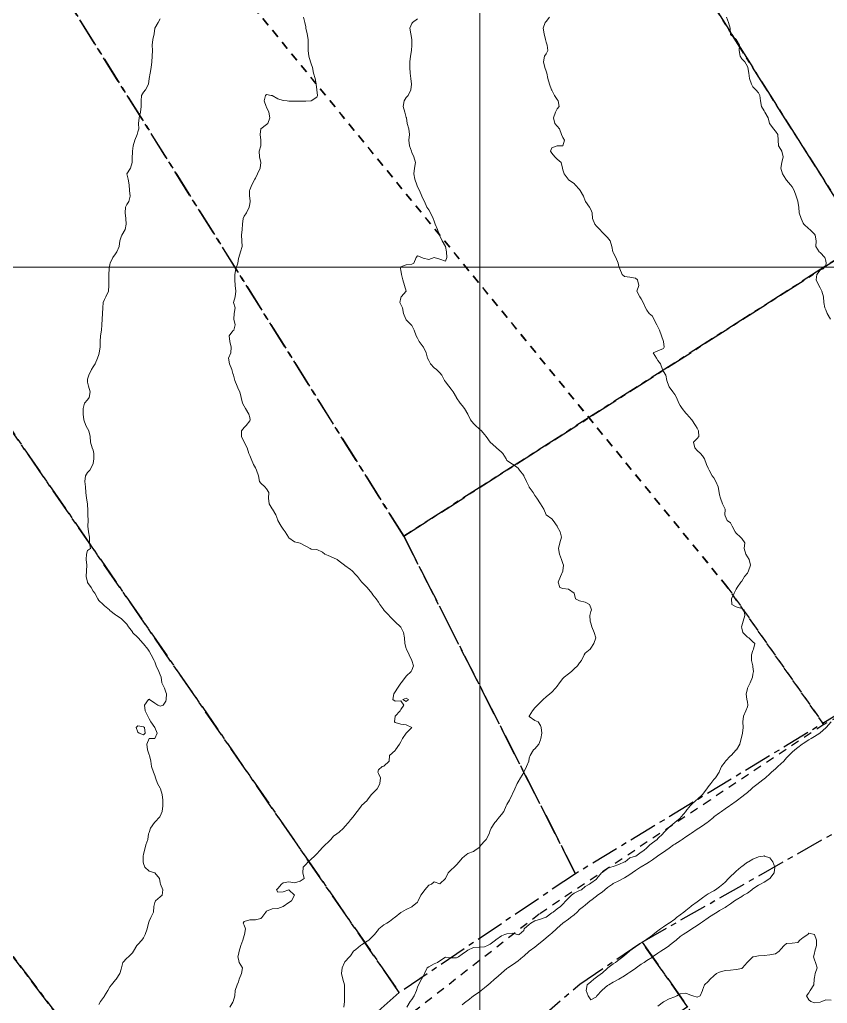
# Model space of a CAD drawing. Header units: centimetres. Extents: x 0 to 642158, y -847 to 649707.
# Drawn here: x 616625.7 to 616697.9, y 620521.6 to 620609.5 of the extents above; entities that cross this region are included whole.
import ezdxf

# ---------------------------------------------------------------- set-up
doc = ezdxf.new("R2010")
doc.units = ezdxf.units.CM
doc.header["$MEASUREMENT"] = 0
doc.linetypes.add('CENTERX2', pattern=[4, 2.5, -0.5, 0.5, -0.5])
doc.linetypes.add('JIS_02_0.7', pattern=[1.35, 0.75, -0.6])
for name, color, linetype, lineweight in [('MEV_grille', 254, 'Continuous', 9), ('WAL_parcellaire agricole', 7, 'JIS_02_0.7', 25), ('WAL_topographie 0.5', 253, 'Continuous', 20)]:
    doc.layers.add(name, color=color, linetype=linetype, lineweight=lineweight)
doc.layers.add('SPW_parcellaire cadastral', color=7, linetype='CENTERX2', lineweight=25, true_color=0xff0542)

# ---------------------------------------------------------------- blocks, each defined once
blk = doc.blocks.new('*U114')
at = {"layer": 'MEV_grille', "transparency": 33554687}
blk.add_lwpolyline([(-1338.461, 0), (1338.461, 0)], dxfattribs=at)
blk = doc.blocks.new('*U115')
at = {"layer": 'MEV_grille', "color": 0, "linetype": 'ByBlock', "lineweight": -2, "transparency": 16777216}
blk.add_blockref('*U114', (0, -1800), dxfattribs=at)
blk = doc.blocks.new('*U112')
at = {"layer": 'MEV_grille', "transparency": 33554687}
blk.add_lwpolyline([(0, 1825.476), (0, -1825.476)], dxfattribs=at)
blk = doc.blocks.new('*U113')
at = {"layer": 'MEV_grille', "color": 0, "linetype": 'ByBlock', "lineweight": -2, "transparency": 16777216}
blk.add_blockref('*U112', (1300, 0), dxfattribs=at)

msp = doc.modelspace()

# ---------------------------------------------------------------- linework, layer by layer
at = {"layer": 'SPW_parcellaire cadastral'}
for points in [[(616673.238, 620735.417), (616745.705, 620618.073), (616701.115, 620589.63), (616625.676, 620708.736), (616673.238, 620735.417)], [(616660.015, 620563.348), (616586.467, 620680.513), (616589.488, 620683.691), (616625.676, 620708.736), (616701.115, 620589.63), (616660.015, 620563.348)], [(616586.467, 620680.513), (616660.015, 620563.348), (616675.379, 620533.18), (616659.621, 620522.549), (616576.104, 620643.589), (616586.467, 620680.513)], [(616576.104, 620643.589), (616659.621, 620522.549), (616640.346, 620505.66), (616601.502, 620556.835), (616563.716, 620606.723), (616576.104, 620643.589)], [(616660.015, 620563.348), (616701.115, 620589.63), (616720.08, 620560.324), (616675.379, 620533.18), (616660.015, 620563.348)], [(616552.457, 620513.727), (616601.502, 620556.835), (616640.346, 620505.66), (616625.107, 620492.31), (616621.716, 620495.845), (616618.025, 620492.45), (616621.268, 620488.95), (616593.857, 620464.968), (616552.457, 620513.727)], [(616764.436, 620409.464), (616718.631, 620473.946), (616738.958, 620488.505), (616727.015, 620505.508), (616706.721, 620490.909), (616694.46, 620508.382), (616685.388, 620521.293), (616681.328, 620527.07), (616709.995, 620543.342), (616712.415, 620539.929), (616718.6, 620531.181), (616727.26, 620518.928), (616736.384, 620525.566), (616741.161, 620518.765), (616736.728, 620515.693), (616741.854, 620508.295), (616747.786, 620512.551), (616765.021, 620487.87), (616775.953, 620495.388), (616784.98, 620495.889), (616829.378, 620431.374), (616810.738, 620422.244), (616764.436, 620409.464)], [(616764.436, 620409.464), (616683.174, 620386.893), (616664.567, 620423.139), (616658.826, 620434.525), (616640.601, 620470.67), (616632.784, 620486.173), (616675.753, 620523.303), (616681.328, 620527.07), (616685.388, 620521.293), (616679.91, 620517.422), (616688.902, 620504.431), (616694.46, 620508.382), (616706.721, 620490.909), (616696.99, 620483.909), (616708.657, 620467.046), (616718.631, 620473.946), (616764.436, 620409.464)]]:
    msp.add_lwpolyline(points, dxfattribs=at)
at = {"layer": 'WAL_parcellaire agricole'}
for points in [[(616522.872, 620919.836), (616570.045, 620862.342), (616614.184, 620807.747), (616630.186, 620791.249), (616643.887, 620779.851), (616659.086, 620770.25), (616672.756, 620763.502), (616687.347, 620758.574), (616702.897, 620754.946), (616721.847, 620753.578), (616739.047, 620754.39), (616761.889, 620757.698), (616804.495, 620698.671), (616831, 620661.774), (616849.652, 620636.377), (616803.656, 620609.121), (616749.161, 620575.115), (616713.413, 620554.761), (616697.581, 620546.526), (616688.913, 620558.859), (616551.728, 620726.674), (616446.381, 620851.161), (616490.176, 620891.332), (616522.872, 620919.836)], [(616446.381, 620851.161), (616551.728, 620726.674), (616688.913, 620558.859), (616697.581, 620546.526), (616687.415, 620539.759), (616672.117, 620529.557), (616651.319, 620513.355), (616633.754, 620501.019), (616622.022, 620492.451), (616615.089, 620485.184), (616595.925, 620464.349), (616582.327, 620446.647), (616559.264, 620421.678), (616547.932, 620413.844), (616538.307, 620407.843), (616510.434, 620395.673), (616491.435, 620386.837), (616439.801, 620466.581), (616424.174, 620489.578), (616451.671, 620512.331), (616410.666, 620553.326)]]:
    msp.add_lwpolyline(points, dxfattribs=at)
at = {"layer": 'WAL_topographie 0.5'}
for points in [[(616651.044, 620609.75), (616651.16, 620609.25), (616651.25, 620608.875), (616651.274, 620608.75), (616651.391, 620608.25), (616651.483, 620607.75), (616651.486, 620607.25), (616651.466, 620606.75), (616651.531, 620606.25), (616651.693, 620605.75), (616651.75, 620605.57), (616651.854, 620605.25), (616651.953, 620604.75), (616652.086, 620604.25), (616652.179, 620603.75), (616652.25, 620603.25), (616652.25, 620603.25), (616652.294, 620602.75), (616652.25, 620602.583), (616651.75, 620602.25), (616651.75, 620602.25), (616651.25, 620602.236), (616650.75, 620602.237), (616650.25, 620602.221), (616649.75, 620602.218), (616649.583, 620602.25), (616649.25, 620602.293), (616648.75, 620602.448), (616648.25, 620602.737), (616648.179, 620602.75), (616647.75, 620602.818), (616647.65, 620602.75), (616647.537, 620602.25), (616647.724, 620601.75), (616647.75, 620601.694), (616647.961, 620601.25), (616648.044, 620600.75), (616647.861, 620600.25), (616647.75, 620600.145), (616647.25, 620599.77), (616647.24, 620599.75), (616647.171, 620599.25), (616647.231, 620598.75), (616647.228, 620598.25), (616647.102, 620597.75), (616647.122, 620597.25), (616647.25, 620596.75), (616647.25, 620596.75), (616647.25, 620596.75), (616647.185, 620596.25), (616646.954, 620595.75), (616646.75, 620595.357), (616646.703, 620595.25), (616646.422, 620594.75), (616646.25, 620594.292), (616646.236, 620594.25), (616646.239, 620593.75), (616646.25, 620593.583), (616646.273, 620593.25), (616646.25, 620593.05), (616646.194, 620592.75), (616645.945, 620592.25), (616645.75, 620591.958), (616645.646, 620591.75), (616645.588, 620591.25), (616645.561, 620590.75), (616645.523, 620590.25), (616645.536, 620589.75), (616645.583, 620589.25), (616645.427, 620588.75), (616645.264, 620588.25), (616645.25, 620588.179), (616645.177, 620587.75), (616645.006, 620587.25), (616644.907, 620586.75), (616644.921, 620586.25), (616644.955, 620585.75), (616645.007, 620585.25), (616644.94, 620584.75), (616644.809, 620584.25), (616644.932, 620583.75), (616644.868, 620583.25), (616644.839, 620582.75), (616644.931, 620582.25), (616644.817, 620581.75), (616644.75, 620581.704), (616644.405, 620581.25), (616644.459, 620580.75), (616644.599, 620580.25), (616644.568, 620579.75), (616644.347, 620579.25), (616644.425, 620578.75), (616644.646, 620578.25), (616644.75, 620577.883), (616644.781, 620577.75), (616644.91, 620577.25), (616645.113, 620576.75), (616645.25, 620576.447), (616645.357, 620576.25), (616645.474, 620575.75), (616645.596, 620575.25), (616645.75, 620574.977), (616645.882, 620574.75), (616646.171, 620574.25), (616646.25, 620573.95), (616646.3, 620573.75), (616646.25, 620573.667), (616645.917, 620573.25), (616645.75, 620573.071), (616645.525, 620572.75), (616645.508, 620572.25), (616645.75, 620571.75), (616645.75, 620571.75), (616646.006, 620571.25), (616646.158, 620570.75), (616646.25, 620570.566), (616646.38, 620570.25), (616646.58, 620569.75), (616646.75, 620569.45), (616646.861, 620569.25), (616647.034, 620568.75), (616647.135, 620568.25), (616647.25, 620568.092), (616647.592, 620567.75), (616647.75, 620567.583), (616647.957, 620567.25), (616647.912, 620566.75), (616647.972, 620566.25), (616648.25, 620565.796), (616648.28, 620565.75), (616648.579, 620565.25), (616648.75, 620564.783), (616648.766, 620564.75), (616649.06, 620564.25), (616649.25, 620563.961), (616649.424, 620563.75), (616649.71, 620563.25), (616649.75, 620563.197), (616650.25, 620562.844), (616650.625, 620562.75), (616650.75, 620562.724), (616651.25, 620562.469), (616651.639, 620562.25), (616651.75, 620562.187), (616652.25, 620562.156), (616652.75, 620561.927), (616652.964, 620561.75), (616653.25, 620561.621), (616653.75, 620561.412), (616654.055, 620561.25), (616654.25, 620561.12), (616654.726, 620560.75), (616654.75, 620560.733), (616655.25, 620560.378), (616655.399, 620560.25), (616655.75, 620559.889), (616655.872, 620559.75), (616656.25, 620559.266), (616656.266, 620559.25), (616656.75, 620558.75), (616656.75, 620558.75), (616657.164, 620558.25), (616657.25, 620558.114), (616657.558, 620557.75), (616657.75, 620557.456), (616657.875, 620557.25), (616658.233, 620556.75), (616658.25, 620556.731), (616658.713, 620556.25), (616658.75, 620556.206), (616659.206, 620555.75), (616659.25, 620555.691), (616659.719, 620555.25), (616659.75, 620555.204), (616660, 620554.75), (616660.078, 620554.25), (616660.125, 620553.75), (616660.25, 620553.295), (616660.267, 620553.25), (616660.491, 620552.75), (616660.75, 620552.25), (616660.75, 620552.25), (616660.88, 620551.75), (616660.75, 620551.361), (616660.679, 620551.25), (616660.25, 620550.85), (616660.19, 620550.75), (616659.781, 620550.25), (616659.75, 620550.197), (616659.457, 620549.75), (616659.25, 620549.45), (616659.125, 620549.25), (616659.055, 620548.75), (616659.25, 620548.598), (616659.75, 620548.643), (616660.039, 620548.25), (616659.75, 620547.857), (616659.685, 620547.75), (616659.25, 620547.25), (616659.25, 620547.25), (616659.194, 620546.75), (616659.25, 620546.698), (616659.75, 620546.558), (616660.25, 620546.5), (616660.75, 620546.25), (616660.75, 620546.25), (616660.75, 620546.25), (616660.25, 620545.75), (616660.25, 620545.75), (616659.911, 620545.25), (616659.75, 620544.956), (616659.655, 620544.75), (616659.292, 620544.25), (616659.25, 620544.194), (616658.75, 620543.75), (616658.75, 620543.749), (616658.722, 620543.25), (616658.25, 620542.803), (616658.083, 620542.75), (616657.75, 620542.464), (616657.703, 620542.25), (616657.75, 620542.135), (616657.942, 620541.75), (616657.885, 620541.25), (616657.75, 620540.972), (616657.629, 620540.75), (616657.25, 620540.382), (616657.143, 620540.25), (616656.76, 620539.75), (616656.75, 620539.736), (616656.25, 620539.263), (616656.237, 620539.25), (616655.86, 620538.75), (616655.75, 620538.588), (616655.489, 620538.25), (616655.25, 620537.981), (616655.07, 620537.75), (616654.75, 620537.386), (616654.637, 620537.25), (616654.25, 620536.884), (616654.047, 620536.75), (616653.75, 620536.521), (616653.5, 620536.25), (616653.25, 620536.009), (616652.991, 620535.75), (616652.75, 620535.509), (616652.517, 620535.25), (616652.25, 620534.964), (616652.05, 620534.75), (616651.75, 620534.489), (616651.475, 620534.25), (616651.25, 620533.995), (616651.03, 620533.75), (616650.985, 620533.25), (616651.107, 620532.75), (616650.75, 620532.512), (616650.25, 620532.355), (616649.75, 620532.444), (616649.25, 620532.364), (616649.083, 620532.25), (616648.75, 620531.856), (616648.644, 620531.75), (616648.75, 620531.531), (616649.25, 620531.553), (616649.75, 620531.75), (616649.75, 620531.75), (616649.75, 620531.75), (616650.25, 620531.25), (616650.25, 620531.25), (616650.25, 620531.25), (616649.979, 620530.75), (616649.75, 620530.597), (616649.25, 620530.25), (616649.25, 620530.25), (616648.75, 620530.079), (616648.25, 620530.026), (616647.75, 620529.827), (616647.691, 620529.75), (616647.331, 620529.25), (616647.25, 620529.164), (616646.75, 620529.043), (616646.25, 620529.07), (616645.75, 620528.917), (616645.667, 620528.75), (616645.75, 620528.583), (616645.875, 620528.25), (616645.788, 620527.75), (616645.75, 620527.656), (616645.623, 620527.25), (616645.464, 620526.75), (616645.303, 620526.25), (616645.25, 620525.95), (616645.191, 620525.75), (616645.25, 620525.528), (616645.316, 620525.25), (616645.6, 620524.75), (616645.519, 620524.25), (616645.308, 620523.75), (616645.25, 620523.5), (616645.125, 620523.25), (616644.954, 620522.75), (616644.913, 620522.25), (616644.779, 620521.75), (616644.75, 620521.698), (616644.454, 620521.25)], [(616673.05, 620609.75), (616672.75, 620609.35), (616672.667, 620609.25), (616672.475, 620608.75), (616672.57, 620608.25), (616672.693, 620607.75), (616672.75, 620607.517), (616672.848, 620607.25), (616672.911, 620606.75), (616672.75, 620606.469), (616672.598, 620606.25), (616672.518, 620605.75), (616672.648, 620605.25), (616672.75, 620604.927), (616672.802, 620604.75), (616672.909, 620604.25), (616673.044, 620603.75), (616673.233, 620603.25), (616673.25, 620603.217), (616673.491, 620602.75), (616673.75, 620602.393), (616673.82, 620602.25), (616673.909, 620601.75), (616673.75, 620601.556), (616673.583, 620601.25), (616673.425, 620600.75), (616673.528, 620600.25), (616673.75, 620600), (616673.95, 620599.75), (616674.125, 620599.25), (616674.25, 620598.984), (616674.396, 620598.75), (616674.25, 620598.25), (616674.25, 620598.25), (616673.75, 620598.235), (616673.25, 620598.074), (616673.14, 620597.75), (616673.25, 620597.578), (616673.534, 620597.25), (616673.75, 620597.034), (616674.089, 620596.75), (616674.215, 620596.25), (616674.25, 620596.083), (616674.365, 620595.75), (616674.717, 620595.25), (616674.75, 620595.206), (616675.25, 620594.869), (616675.35, 620594.75), (616675.75, 620594.333), (616675.806, 620594.25), (616676.08, 620593.75), (616676.25, 620593.309), (616676.277, 620593.25), (616676.633, 620592.75), (616676.75, 620592.544), (616676.869, 620592.25), (616676.904, 620591.75), (616677.107, 620591.25), (616677.25, 620591.06), (616677.559, 620590.75), (616677.75, 620590.528), (616678.044, 620590.25), (616678.25, 620590.056), (616678.479, 620589.75), (616678.617, 620589.25), (616678.717, 620588.75), (616678.75, 620588.708), (616678.979, 620588.25), (616679.192, 620587.75), (616679.25, 620587.45), (616679.333, 620587.25), (616679.544, 620586.75), (616679.75, 620586.556), (616680.25, 620586.5), (616680.75, 620586.424), (616680.91, 620586.25), (616681.04, 620585.75), (616680.857, 620585.25), (616681.145, 620584.75), (616681.25, 620584.55), (616681.417, 620584.25), (616681.65, 620583.75), (616681.75, 620583.562), (616681.977, 620583.25), (616682.25, 620583), (616682.375, 620582.75), (616682.654, 620582.25), (616682.75, 620582.058), (616682.883, 620581.75), (616683.074, 620581.25), (616683.25, 620580.75), (616683.25, 620580.75), (616683.3, 620580.25), (616683.25, 620580.125), (616682.75, 620579.917), (616682.313, 620579.75), (616682.633, 620579.25), (616682.75, 620579.044), (616682.977, 620578.75), (616683.164, 620578.25), (616683.25, 620578.083), (616683.458, 620577.75), (616683.561, 620577.25), (616683.719, 620576.75), (616683.75, 620576.703), (616684.087, 620576.25), (616684.25, 620576.009), (616684.41, 620575.75), (616684.622, 620575.25), (616684.75, 620575.03), (616684.925, 620574.75), (616685.25, 620574.356), (616685.33, 620574.25), (616685.75, 620573.788), (616685.781, 620573.75), (616686.109, 620573.25), (616686.25, 620573.013), (616686.369, 620572.75), (616686.417, 620572.25), (616686.25, 620572.083), (616685.917, 620571.75), (616686.063, 620571.25), (616686.25, 620571), (616686.571, 620570.75), (616686.75, 620570.542), (616686.902, 620570.25), (616687.088, 620569.75), (616687.25, 620569.427), (616687.317, 620569.25), (616687.588, 620568.75), (616687.75, 620568.556), (616687.94, 620568.25), (616688.127, 620567.75), (616688.22, 620567.25), (616688.25, 620567.05), (616688.333, 620566.75), (616688.525, 620566.25), (616688.75, 620565.75), (616688.75, 620565.75), (616688.75, 620565.749), (616688.721, 620565.25), (616688.75, 620565.179), (616688.95, 620564.75), (616689.25, 620564.536), (616689.38, 620564.25), (616689.668, 620563.75), (616689.75, 620563.629), (616690.141, 620563.25), (616690.25, 620563.129), (616690.525, 620562.75), (616690.476, 620562.25), (616690.599, 620561.75), (616690.75, 620561.494), (616690.907, 620561.25), (616691.016, 620560.75), (616690.862, 620560.25), (616690.75, 620560.028), (616690.495, 620559.75), (616690.25, 620559.321), (616690.167, 620559.25), (616689.821, 620558.75), (616689.75, 620558.615), (616689.556, 620558.25), (616689.318, 620557.75), (616689.346, 620557.25), (616689.75, 620557.044), (616690.25, 620556.871), (616690.45, 620556.75), (616690.528, 620556.25), (616690.362, 620555.75), (616690.25, 620555.341), (616690.23, 620555.25), (616690.25, 620555.139), (616690.347, 620554.75), (616690.75, 620554.336), (616690.893, 620554.25), (616691.25, 620553.893), (616691.408, 620553.75), (616691.302, 620553.25), (616691.25, 620553.135), (616691.131, 620552.75), (616691.114, 620552.25), (616691.238, 620551.75), (616691.25, 620551.667), (616691.295, 620551.25), (616691.25, 620551.023), (616691.193, 620550.75), (616690.991, 620550.25), (616690.758, 620549.75), (616690.75, 620549.712), (616690.628, 620549.25), (616690.708, 620548.75), (616690.75, 620548.536), (616690.791, 620548.25), (616690.75, 620548.107), (616690.615, 620547.75), (616690.412, 620547.25), (616690.355, 620546.75), (616690.358, 620546.25), (616690.301, 620545.75), (616690.25, 620545.464), (616690.2, 620545.25), (616690.061, 620544.75), (616689.764, 620544.25), (616689.75, 620544.236), (616689.288, 620543.75), (616689.25, 620543.709), (616688.803, 620543.25), (616688.75, 620543.176), (616688.421, 620542.75), (616688.25, 620542.35), (616688.212, 620542.25), (616687.913, 620541.75), (616687.75, 620541.59), (616687.483, 620541.25), (616687.25, 620540.946), (616687.132, 620540.75), (616686.75, 620540.25), (616686.75, 620540.25), (616686.25, 620539.809), (616686.179, 620539.75), (616685.75, 620539.364), (616685.643, 620539.25), (616685.25, 620538.774), (616685.231, 620538.75), (616684.84, 620538.25), (616684.75, 620538.155), (616684.26, 620537.75), (616684.25, 620537.743), (616683.75, 620537.341), (616683.655, 620537.25), (616683.25, 620536.818), (616683.183, 620536.75), (616682.75, 620536.317), (616682.672, 620536.25), (616682.25, 620535.947), (616682.038, 620535.75), (616681.75, 620535.49), (616681.496, 620535.25), (616681.25, 620535.112), (616680.766, 620534.75), (616680.75, 620534.742), (616680.25, 620534.604), (616679.806, 620534.25), (616679.75, 620534.225), (616679.25, 620534), (616678.75, 620533.836), (616678.548, 620533.75), (616678.25, 620533.658), (616677.75, 620533.294), (616677.707, 620533.25), (616677.3, 620532.75), (616677.25, 620532.696), (616676.75, 620532.328), (616676.625, 620532.25), (616676.25, 620532.03), (616675.907, 620531.75), (616675.75, 620531.666), (616675.25, 620531.437), (616675.013, 620531.25), (616674.75, 620530.998), (616674.51, 620530.75), (616674.25, 620530.45), (616674.033, 620530.25), (616673.75, 620530.024), (616673.38, 620529.75), (616673.25, 620529.672), (616672.75, 620529.285), (616672.676, 620529.25), (616672.25, 620529.119), (616671.75, 620528.961), (616671.385, 620528.75), (616671.25, 620528.646), (616670.798, 620528.25), (616670.75, 620528.107), (616670.333, 620527.75), (616670.25, 620527.727), (616670.183, 620527.75), (616669.75, 620527.858), (616669.25, 620527.818), (616669.05, 620527.75), (616668.75, 620527.618), (616668.25, 620527.269), (616668.226, 620527.25), (616667.75, 620526.893), (616667.521, 620526.75), (616667.25, 620526.637), (616666.75, 620526.623), (616666.25, 620526.579), (616665.75, 620526.33), (616665.628, 620526.25), (616665.25, 620525.98), (616664.905, 620525.75), (616664.75, 620525.656), (616664.25, 620525.655), (616663.75, 620525.704), (616663.25, 620525.382), (616663.044, 620525.25), (616662.75, 620525.115), (616662.25, 620524.865), (616662.11, 620524.75), (616661.879, 620524.25), (616661.75, 620524.008), (616661.593, 620523.75), (616661.327, 620523.25), (616661.25, 620523.026), (616661.164, 620522.75), (616660.958, 620522.25), (616660.75, 620521.943), (616660.607, 620521.75), (616660.295, 620521.25)], [(616688.881, 620609.75), (616689.062, 620609.25), (616689.219, 620608.75), (616689.236, 620608.25), (616689.25, 620608.187), (616689.75, 620607.75), (616689.75, 620607.75), (616690.042, 620607.25), (616690, 620606.75), (616690.118, 620606.25), (616690.25, 620606.023), (616690.536, 620605.75), (616690.75, 620605.341), (616690.785, 620605.25), (616690.871, 620604.75), (616690.936, 620604.25), (616691.118, 620603.75), (616691.25, 620603.5), (616691.515, 620603.25), (616691.75, 620602.984), (616691.871, 620602.75), (616691.917, 620602.25), (616692, 620601.75), (616692.25, 620601.375), (616692.322, 620601.25), (616692.602, 620600.75), (616692.733, 620600.25), (616692.75, 620600.208), (616693.073, 620599.75), (616693.25, 620599.55), (616693.487, 620599.25), (616693.512, 620598.75), (616693.528, 620598.25), (616693.75, 620597.917), (616693.83, 620597.75), (616693.937, 620597.25), (616693.844, 620596.75), (616693.75, 620596.25), (616693.886, 620595.75), (616694.175, 620595.25), (616694.25, 620595.162), (616694.6, 620594.75), (616694.75, 620594.583), (616694.938, 620594.25), (616695.117, 620593.75), (616695.25, 620593.306), (616695.275, 620593.25), (616695.35, 620592.75), (616695.381, 620592.25), (616695.558, 620591.75), (616695.75, 620591.333), (616695.809, 620591.25), (616696.25, 620590.833), (616696.333, 620590.75), (616696.75, 620590.355), (616696.807, 620590.25), (616696.912, 620589.75), (616696.87, 620589.25), (616697.167, 620588.75), (616697.25, 620588.694), (616697.671, 620588.25), (616697.75, 620587.95), (616697.783, 620587.75), (616697.75, 620587.55), (616697.536, 620587.25), (616697.25, 620587.117), (616696.945, 620586.75), (616696.902, 620586.25), (616697.141, 620585.75), (616697.25, 620585.555), (616697.407, 620585.25), (616697.55, 620584.75), (616697.588, 620584.25), (616697.685, 620583.75), (616697.75, 620583.583), (616697.883, 620583.25), (616698.172, 620582.75)], [(616638.25, 620609.6), (616638.066, 620609.25), (616637.75, 620608.75), (616637.75, 620608.75), (616637.697, 620608.25), (616637.583, 620607.75), (616637.518, 620607.25), (616637.542, 620606.75), (616637.532, 620606.25), (616637.482, 620605.75), (616637.429, 620605.25), (616637.338, 620604.75), (616637.25, 620604.25), (616637.25, 620604.25), (616637.2, 620603.75), (616636.938, 620603.25), (616636.75, 620603.036), (616636.562, 620602.75), (616636.538, 620602.25), (616636.534, 620601.75), (616636.489, 620601.25), (616636.358, 620600.75), (616636.294, 620600.25), (616636.321, 620599.75), (616636.25, 620599.5), (616636.182, 620599.25), (616635.968, 620598.75), (616635.831, 620598.25), (616635.765, 620597.75), (616635.75, 620597.583), (616635.728, 620597.25), (616635.724, 620596.75), (616635.583, 620596.25), (616635.269, 620595.75), (616635.383, 620595.25), (616635.477, 620594.75), (616635.504, 620594.25), (616635.56, 620593.75), (616635.45, 620593.25), (616635.25, 620593), (616635.125, 620592.75), (616635.107, 620592.25), (616635.153, 620591.75), (616635.187, 620591.25), (616635.115, 620590.75), (616634.815, 620590.25), (616634.75, 620590.096), (616634.637, 620589.75), (616634.558, 620589.25), (616634.35, 620588.75), (616634.25, 620588.575), (616634.009, 620588.25), (616633.779, 620587.75), (616633.75, 620587.625), (616633.691, 620587.25), (616633.644, 620586.75), (616633.643, 620586.25), (616633.659, 620585.75), (616633.607, 620585.25), (616633.375, 620584.75), (616633.25, 620584.5), (616633.148, 620584.25), (616633.107, 620583.75), (616633.077, 620583.25), (616633.041, 620582.75), (616633.019, 620582.25), (616632.985, 620581.75), (616632.913, 620581.25), (616632.873, 620580.75), (616632.865, 620580.25), (616632.792, 620579.75), (616632.75, 620579.583), (616632.642, 620579.25), (616632.421, 620578.75), (616632.25, 620578.479), (616632.097, 620578.25), (616631.861, 620577.75), (616631.75, 620577.375), (616631.734, 620577.25), (616631.75, 620577.125), (616631.823, 620576.75), (616631.969, 620576.25), (616631.887, 620575.75), (616631.75, 620575.538), (616631.462, 620575.25), (616631.344, 620574.75), (616631.36, 620574.25), (616631.403, 620573.75), (616631.59, 620573.25), (616631.75, 620572.972), (616631.847, 620572.75), (616631.969, 620572.25), (616632.015, 620571.75), (616632.167, 620571.25), (616632.25, 620571.05), (616632.32, 620570.75), (616632.319, 620570.25), (616632.25, 620569.834), (616632.226, 620569.75), (616631.942, 620569.25), (616631.75, 620569.041), (616631.575, 620568.75), (616631.488, 620568.25), (616631.556, 620567.75), (616631.605, 620567.25), (616631.65, 620566.75), (616631.733, 620566.25), (616631.75, 620566.083), (616631.775, 620565.75), (616631.782, 620565.25), (616631.79, 620564.75), (616631.773, 620564.25), (616631.841, 620563.75), (616631.91, 620563.25), (616631.908, 620562.75), (616632, 620562.25), (616631.75, 620562.062), (616631.654, 620561.75), (616631.612, 620561.25), (616631.695, 620560.75), (616631.636, 620560.25), (616631.625, 620559.75), (616631.733, 620559.25), (616631.75, 620559.215), (616632.057, 620558.75), (616632.25, 620558.446), (616632.384, 620558.25), (616632.65, 620557.75), (616632.75, 620557.595), (616633.135, 620557.25), (616633.25, 620557.135), (616633.704, 620556.75), (616633.75, 620556.714), (616634.25, 620556.313), (616634.325, 620556.25), (616634.75, 620555.976), (616635, 620555.75), (616635.25, 620555.481), (616635.404, 620555.25), (616635.75, 620554.785), (616635.774, 620554.75), (616636.25, 620554.286), (616636.279, 620554.25), (616636.718, 620553.75), (616636.75, 620553.714), (616637.125, 620553.25), (616637.25, 620553.064), (616637.446, 620552.75), (616637.703, 620552.25), (616637.75, 620552.111), (616637.877, 620551.75), (616638.107, 620551.25), (616638.25, 620550.95), (616638.329, 620550.75), (616638.398, 620550.25), (616638.621, 620549.75), (616638.75, 620549.417), (616638.796, 620549.25), (616638.779, 620548.75), (616638.75, 620548.607), (616638.5, 620548.25), (616638.25, 620548.164), (616638.041, 620548.25), (616637.75, 620548.425), (616637.286, 620548.75), (616637.25, 620548.781), (616637.187, 620548.75), (616636.83, 620548.25), (616636.903, 620547.75), (616637.125, 620547.25), (616637.25, 620547.017), (616637.417, 620546.75), (616637.75, 620546.25), (616637.75, 620546.25), (616637.972, 620545.75), (616637.75, 620545.25), (616637.75, 620545.25), (616637.25, 620545.25), (616637.042, 620544.75), (616637.105, 620544.25), (616637.25, 620543.8), (616637.278, 620543.75), (616637.395, 620543.25), (616637.472, 620542.75), (616637.635, 620542.25), (616637.75, 620541.95), (616637.817, 620541.75), (616638.009, 620541.25), (616638.25, 620540.813), (616638.281, 620540.75), (616638.422, 620540.25), (616638.462, 620539.75), (616638.472, 620539.25), (616638.417, 620538.75), (616638.25, 620538.333), (616638.212, 620538.25), (616637.75, 620537.788), (616637.731, 620537.75), (616637.385, 620537.25), (616637.25, 620536.861), (616637.206, 620536.75), (616637.125, 620536.25), (616636.964, 620535.75), (616636.831, 620535.25), (616636.75, 620534.917), (616636.719, 620534.75), (616636.707, 620534.25), (616636.75, 620534.083), (616636.875, 620533.75), (616637.25, 620533.417), (616637.75, 620533.25), (616637.75, 620533.25), (616638.189, 620532.75), (616638.25, 620532.35), (616638.267, 620532.25), (616638.484, 620531.75), (616638.417, 620531.25), (616638.25, 620531.118), (616637.813, 620530.75), (616637.75, 620530.607), (616637.667, 620530.25), (616637.639, 620529.75), (616637.399, 620529.25), (616637.25, 620528.945), (616637.187, 620528.75), (616637.086, 620528.25), (616636.906, 620527.75), (616636.75, 620527.45), (616636.603, 620527.25), (616636.25, 620526.85), (616636.146, 620526.75), (616635.85, 620526.25), (616635.75, 620526.12), (616635.393, 620525.75), (616635.25, 620525.629), (616634.912, 620525.25), (616634.781, 620524.75), (616634.75, 620524.656), (616634.623, 620524.25), (616634.298, 620523.75), (616634.25, 620523.684), (616633.875, 620523.25), (616633.75, 620523.06), (616633.566, 620522.75), (616633.259, 620522.25), (616633.25, 620522.239), (616632.912, 620521.75), (616632.75, 620521.487)], [(616661.25, 620609.596), (616660.8, 620609.25), (616660.75, 620609.179), (616660.568, 620608.75), (616660.643, 620608.25), (616660.729, 620607.75), (616660.738, 620607.25), (616660.706, 620606.75), (616660.625, 620606.25), (616660.554, 620605.75), (616660.563, 620605.25), (616660.603, 620604.75), (616660.659, 620604.25), (616660.712, 620603.75), (616660.662, 620603.25), (616660.411, 620602.75), (616660.25, 620602.55), (616660.058, 620602.25), (616659.973, 620601.75), (616660.115, 620601.25), (616660.25, 620600.783), (616660.259, 620600.75), (616660.332, 620600.25), (616660.46, 620599.75), (616660.528, 620599.25), (616660.484, 620598.75), (616660.537, 620598.25), (616660.706, 620597.75), (616660.75, 620597.655), (616660.931, 620597.25), (616661.06, 620596.75), (616660.972, 620596.25), (616660.912, 620595.75), (616661.004, 620595.25), (616661.18, 620594.75), (616661.25, 620594.583), (616661.417, 620594.25), (616661.623, 620593.75), (616661.75, 620593.482), (616661.862, 620593.25), (616662.099, 620592.75), (616662.25, 620592.508), (616662.399, 620592.25), (616662.648, 620591.75), (616662.75, 620591.5), (616662.838, 620591.25), (616663.029, 620590.75), (616663.217, 620590.25), (616663.25, 620590.183), (616663.441, 620589.75), (616663.75, 620589.25), (616663.75, 620589.25), (616663.847, 620588.75), (616663.859, 620588.25), (616663.75, 620587.938), (616663.25, 620588.117), (616662.75, 620588.25), (616662.25, 620588.068), (616661.75, 620588.194), (616661.65, 620588.25), (616661.25, 620588.404), (616661.125, 620588.25), (616660.917, 620587.75), (616660.75, 620587.65), (616660.25, 620587.604), (616659.75, 620587.417), (616659.727, 620587.25), (616659.75, 620587.125), (616659.829, 620586.75), (616659.926, 620586.25), (616660.079, 620585.75), (616660.227, 620585.25), (616659.792, 620584.75), (616659.75, 620584.667), (616659.676, 620584.25), (616659.75, 620584.058), (616659.917, 620583.75), (616660.007, 620583.25), (616660.203, 620582.75), (616660.25, 620582.698), (616660.698, 620582.25), (616660.75, 620582.171), (616660.95, 620581.75), (616661.139, 620581.25), (616661.25, 620581.04), (616661.412, 620580.75), (616661.75, 620580.271), (616661.775, 620580.25), (616662.028, 620579.75), (616662.141, 620579.25), (616662.25, 620579.058), (616662.41, 620578.75), (616662.75, 620578.41), (616662.95, 620578.25), (616663.25, 620577.964), (616663.417, 620577.75), (616663.661, 620577.25), (616663.75, 620577.131), (616664.058, 620576.75), (616664.25, 620576.487), (616664.446, 620576.25), (616664.731, 620575.75), (616664.75, 620575.724), (616665.071, 620575.25), (616665.25, 620575.032), (616665.441, 620574.75), (616665.75, 620574.25), (616665.75, 620574.25), (616666, 620573.75), (616666.25, 620573.433), (616666.422, 620573.25), (616666.75, 620572.95), (616666.962, 620572.75), (616667.25, 620572.433), (616667.403, 620572.25), (616667.75, 620571.75), (616667.75, 620571.75), (616668.25, 620571.298), (616668.308, 620571.25), (616668.75, 620570.867), (616668.89, 620570.75), (616669.179, 620570.25), (616669.25, 620570.125), (616669.75, 620569.779), (616669.795, 620569.75), (616670.25, 620569.438), (616670.357, 620569.25), (616670.75, 620568.772), (616670.763, 620568.75), (616670.994, 620568.25), (616671.235, 620567.75), (616671.25, 620567.728), (616671.583, 620567.25), (616671.75, 620566.975), (616671.911, 620566.75), (616672.25, 620566.25), (616672.25, 620566.25), (616672.536, 620565.75), (616672.75, 620565.25), (616672.75, 620565.25), (616673.25, 620564.9), (616673.393, 620564.75), (616673.728, 620564.25), (616673.75, 620564.214), (616674, 620563.75), (616674.117, 620563.25), (616673.977, 620562.75), (616673.871, 620562.25), (616673.953, 620561.75), (616674.121, 620561.25), (616674.25, 620560.917), (616674.299, 620560.75), (616674.26, 620560.25), (616674.25, 620560.231), (616674.042, 620559.75), (616673.817, 620559.25), (616673.964, 620558.75), (616674.25, 620558.673), (616674.75, 620558.607), (616675.25, 620558.25), (616675.25, 620558.25), (616675.389, 620557.75), (616675.75, 620557.583), (616676.25, 620557.439), (616676.636, 620557.25), (616676.75, 620556.938), (616676.8, 620556.75), (616676.75, 620556.613), (616676.659, 620556.25), (616676.686, 620555.75), (616676.75, 620555.573), (616676.854, 620555.25), (616677.044, 620554.75), (616677.185, 620554.25), (616677.017, 620553.75), (616676.75, 620553.329), (616676.685, 620553.25), (616676.25, 620552.893), (616676.139, 620552.75), (616675.904, 620552.25), (616675.75, 620552.019), (616675.55, 620551.75), (616675.25, 620551.481), (616675.019, 620551.25), (616674.75, 620551.052), (616674.369, 620550.75), (616674.25, 620550.641), (616673.955, 620550.25), (616673.75, 620549.945), (616673.602, 620549.75), (616673.25, 620549.398), (616673.08, 620549.25), (616672.75, 620548.996), (616672.496, 620548.75), (616672.25, 620548.516), (616671.97, 620548.25), (616671.75, 620547.995), (616671.531, 620547.75), (616671.25, 620547.265), (616671.243, 620547.25), (616671.25, 620547.219), (616671.75, 620546.868), (616672.036, 620546.75), (616672.25, 620546.417), (616672.304, 620546.25), (616672.375, 620545.75), (616672.274, 620545.25), (616672.25, 620545.159), (616672.105, 620544.75), (616671.75, 620544.343), (616671.611, 620544.25), (616671.319, 620543.75), (616671.25, 620543.5), (616671.2, 620543.25), (616670.988, 620542.75), (616670.765, 620542.25), (616670.75, 620542.214), (616670.455, 620541.75), (616670.25, 620541.404), (616670.17, 620541.25), (616669.947, 620540.75), (616669.75, 620540.317), (616669.724, 620540.25), (616669.471, 620539.75), (616669.25, 620539.375), (616669.167, 620539.25), (616668.958, 620538.75), (616668.75, 620538.472), (616668.568, 620538.25), (616668.25, 620537.838), (616668.175, 620537.75), (616667.845, 620537.25), (616667.75, 620537.028), (616667.672, 620536.75), (616667.404, 620536.25), (616667.25, 620536.074), (616666.953, 620535.75), (616666.75, 620535.523), (616666.375, 620535.25), (616666.25, 620535.169), (616665.75, 620534.985), (616665.442, 620534.75), (616665.25, 620534.565), (616664.976, 620534.25), (616664.75, 620533.958), (616664.533, 620533.75), (616664.25, 620533.533), (616664, 620533.25), (616663.75, 620532.75), (616663.75, 620532.75), (616663.25, 620532.271), (616662.75, 620532.458), (616662.5, 620532.25), (616662.25, 620532.167), (616661.917, 620531.75), (616661.75, 620531.527), (616661.549, 620531.25), (616661.312, 620530.75), (616661.25, 620530.648), (616660.774, 620530.25), (616660.75, 620530.232), (616660.25, 620529.982), (616659.817, 620529.75), (616659.75, 620529.71), (616659.25, 620529.297), (616659.197, 620529.25), (616658.75, 620528.894), (616658.52, 620528.75), (616658.25, 620528.603), (616657.797, 620528.25), (616657.75, 620528.193), (616657.395, 620527.75), (616657.25, 620527.593), (616656.893, 620527.25), (616656.75, 620527.157), (616656.25, 620526.825), (616656.144, 620526.75), (616655.75, 620526.403), (616655.513, 620526.25), (616655.25, 620525.833), (616655.173, 620525.75), (616654.75, 620525.292), (616654.731, 620525.25), (616654.504, 620524.75), (616654.45, 620524.25), (616654.57, 620523.75), (616654.717, 620523.25), (616654.72, 620522.75), (616654.708, 620522.25), (616654.715, 620521.75), (616654.667, 620521.25)], [(616660.442, 620548.75), (616660.25, 620548.558), (616659.938, 620548.75), (616660.25, 620548.869), (616660.442, 620548.75)], [(616698.25, 620546.742), (616697.801, 620546.25), (616697.75, 620546.205), (616697.25, 620545.758), (616697.24, 620545.75), (616696.75, 620545.452), (616696.443, 620545.25), (616696.25, 620545.145), (616695.75, 620544.83), (616695.661, 620544.75), (616695.25, 620544.464), (616694.993, 620544.25), (616694.75, 620544.047), (616694.452, 620543.75), (616694.25, 620543.522), (616694.003, 620543.25), (616693.75, 620543.001), (616693.472, 620542.75), (616693.25, 620542.555), (616692.919, 620542.25), (616692.75, 620542.097), (616692.37, 620541.75), (616692.25, 620541.651), (616691.75, 620541.281), (616691.708, 620541.25), (616691.25, 620540.885), (616691.112, 620540.75), (616690.75, 620540.445), (616690.521, 620540.25), (616690.25, 620540.055), (616689.863, 620539.75), (616689.75, 620539.665), (616689.25, 620539.318), (616689.146, 620539.25), (616688.75, 620538.976), (616688.431, 620538.75), (616688.25, 620538.622), (616687.763, 620538.25), (616687.75, 620538.239), (616687.25, 620537.817), (616687.163, 620537.75), (616686.75, 620537.457), (616686.41, 620537.25), (616686.25, 620537.147), (616685.75, 620536.813), (616685.658, 620536.75), (616685.25, 620536.47), (616684.92, 620536.25), (616684.75, 620536.126), (616684.25, 620535.814), (616684.155, 620535.75), (616683.75, 620535.464), (616683.454, 620535.25), (616683.25, 620535.093), (616682.75, 620534.78), (616682.707, 620534.75), (616682.25, 620534.426), (616681.983, 620534.25), (616681.75, 620534.085), (616681.25, 620533.794), (616681.18, 620533.75), (616680.75, 620533.458), (616680.444, 620533.25), (616680.25, 620533.094), (616679.75, 620532.796), (616679.641, 620532.75), (616679.25, 620532.536), (616678.75, 620532.292), (616678.684, 620532.25), (616678.25, 620531.936), (616678.016, 620531.75), (616677.75, 620531.531), (616677.337, 620531.25), (616677.25, 620531.178), (616676.75, 620530.796), (616676.691, 620530.75), (616676.25, 620530.368), (616676.082, 620530.25), (616675.75, 620529.966), (616675.513, 620529.75), (616675.25, 620529.507), (616674.923, 620529.25), (616674.75, 620529.109), (616674.25, 620528.757), (616674.241, 620528.75), (616673.75, 620528.309), (616673.681, 620528.25), (616673.25, 620527.863), (616673.105, 620527.75), (616672.75, 620527.448), (616672.507, 620527.25), (616672.25, 620527.023), (616671.918, 620526.75), (616671.75, 620526.6), (616671.25, 620526.254), (616671.245, 620526.25), (616670.75, 620525.807), (616670.678, 620525.75), (616670.25, 620525.394), (616670.034, 620525.25), (616669.75, 620525.03), (616669.317, 620524.75), (616669.25, 620524.699), (616668.75, 620524.275), (616668.722, 620524.25), (616668.25, 620523.835), (616668.142, 620523.75), (616667.75, 620523.381), (616667.559, 620523.25), (616667.25, 620522.966), (616666.932, 620522.75), (616666.75, 620522.604), (616666.25, 620522.25), (616666.25, 620522.25), (616665.75, 620521.838), (616665.611, 620521.75), (616665.25, 620521.458)], [(616636.75, 620545.6), (616636.886, 620545.75), (616636.833, 620546.25), (616636.75, 620546.313), (616636.25, 620546.408), (616636.1, 620546.25), (616636.25, 620545.821), (616636.375, 620545.75), (616636.75, 620545.6)], [(616677.25, 620522.186), (616677.294, 620522.25), (616677.739, 620522.75), (616677.75, 620522.761), (616678.25, 620523.186), (616678.348, 620523.25), (616678.75, 620523.489), (616679.25, 620523.742), (616679.263, 620523.75), (616679.75, 620524.05), (616680.061, 620524.25), (616680.25, 620524.367), (616680.75, 620524.716), (616680.793, 620524.75), (616681.25, 620525.08), (616681.508, 620525.25), (616681.75, 620525.407), (616682.25, 620525.732), (616682.273, 620525.75), (616682.75, 620526.083), (616683.003, 620526.25), (616683.25, 620526.408), (616683.75, 620526.737), (616683.767, 620526.75), (616684.25, 620527.141), (616684.376, 620527.25), (616684.75, 620527.567), (616685.007, 620527.75), (616685.25, 620527.908), (616685.75, 620528.223), (616685.789, 620528.25), (616686.25, 620528.536), (616686.564, 620528.75), (616686.75, 620528.878), (616687.25, 620529.238), (616687.267, 620529.25), (616687.75, 620529.561), (616688.036, 620529.75), (616688.25, 620529.881), (616688.75, 620530.168), (616688.877, 620530.25), (616689.25, 620530.484), (616689.612, 620530.75), (616689.75, 620530.844), (616690.25, 620531.152), (616690.41, 620531.25), (616690.75, 620531.44), (616691.153, 620531.75), (616691.25, 620531.819), (616691.75, 620532.144), (616691.927, 620532.25), (616692.25, 620532.417), (616692.742, 620532.75), (616692.75, 620532.756), (616693.141, 620533.25), (616693.192, 620533.75), (616693.02, 620534.25), (616692.75, 620534.588), (616692.286, 620534.75), (616692.25, 620534.765), (616692.173, 620534.75), (616691.75, 620534.697), (616691.25, 620534.488), (616690.851, 620534.25), (616690.75, 620534.195), (616690.25, 620533.835), (616690.171, 620533.75), (616689.75, 620533.406), (616689.59, 620533.25), (616689.25, 620532.941), (616689.074, 620532.75), (616688.75, 620532.434), (616688.549, 620532.25), (616688.25, 620532.001), (616687.895, 620531.75), (616687.75, 620531.652), (616687.25, 620531.387), (616687.075, 620531.25), (616686.75, 620531.019), (616686.381, 620530.75), (616686.25, 620530.65), (616685.75, 620530.293), (616685.694, 620530.25), (616685.25, 620529.894), (616685.074, 620529.75), (616684.75, 620529.504), (616684.409, 620529.25), (616684.25, 620529.124), (616683.75, 620528.77), (616683.721, 620528.75), (616683.25, 620528.427), (616682.994, 620528.25), (616682.75, 620528.066), (616682.329, 620527.75), (616682.25, 620527.683), (616681.75, 620527.337), (616681.624, 620527.25), (616681.25, 620527.007), (616680.883, 620526.75), (616680.75, 620526.654), (616680.25, 620526.28), (616680.212, 620526.25), (616679.75, 620525.87), (616679.607, 620525.75), (616679.25, 620525.47), (616678.942, 620525.25), (616678.75, 620525.109), (616678.273, 620524.75), (616678.25, 620524.728), (616677.75, 620524.295), (616677.692, 620524.25), (616677.25, 620523.92), (616677.016, 620523.75), (616676.75, 620523.521), (616676.421, 620523.25), (616676.322, 620522.75), (616676.515, 620522.25), (616676.75, 620521.891), (616677.25, 620522.186)], [(616682.75, 620521.325), (616683.25, 620521.729), (616683.295, 620521.75), (616683.75, 620521.988), (616684.25, 620522.179), (616684.444, 620522.25), (616684.75, 620522.426), (616685.25, 620522.513), (616685.75, 620522.29), (616685.861, 620522.25), (616686.25, 620522.15), (616686.53, 620522.25), (616686.738, 620522.75), (616686.75, 620522.781), (616686.92, 620523.25), (616687.25, 620523.534), (616687.414, 620523.75), (616687.75, 620524.05), (616687.992, 620524.25), (616688.25, 620524.384), (616688.75, 620524.514), (616689.25, 620524.571), (616689.75, 620524.614), (616690.25, 620524.718), (616690.32, 620524.75), (616690.73, 620525.25), (616690.75, 620525.273), (616691.25, 620525.734), (616691.292, 620525.75), (616691.75, 620525.839), (616692.25, 620525.874), (616692.75, 620525.912), (616693.25, 620526.007), (616693.587, 620526.25), (616693.75, 620526.424), (616694.046, 620526.75), (616694.25, 620526.943), (616694.75, 620526.97), (616695.25, 620527.034), (616695.45, 620527.25), (616695.75, 620527.464), (616696.165, 620527.75), (616696.25, 620527.862), (616696.75, 620527.75), (616696.75, 620527.75), (616696.917, 620527.25), (616696.923, 620526.75), (616696.788, 620526.25), (616696.75, 620526.071), (616696.65, 620525.75), (616696.75, 620525.485), (616696.855, 620525.25), (616697, 620524.75), (616696.82, 620524.25), (616696.75, 620523.886), (616696.734, 620523.75), (616696.679, 620523.25), (616696.361, 620522.75), (616696.25, 620522.523), (616696.043, 620522.25), (616696.25, 620521.917), (616696.438, 620521.75), (616696.75, 620521.628), (616697.25, 620521.702), (616697.417, 620521.75), (616697.75, 620521.902), (616698.25, 620521.883)]]:
    msp.add_lwpolyline(points, dxfattribs=at)

# ---------------------------------------------------------------- block references
at = {"layer": 'MEV_grille', "transparency": 33554687}
for name, p in [('*U113', (615366.814, 620593.644)), ('*U115', (616669.481, 622387.381))]:
    msp.add_blockref(name, p, dxfattribs=at)

doc.saveas('drawing.dxf')
